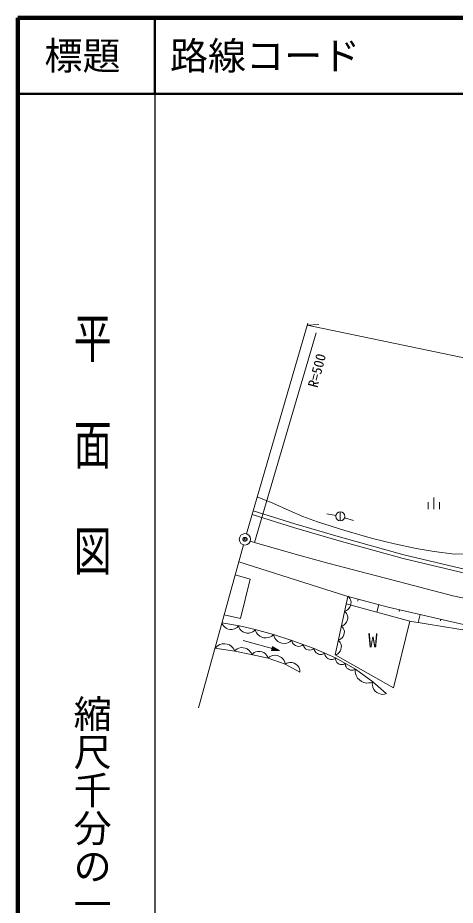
# Model space of a CAD drawing. Units: millimetres, scale not verified. Extents: x 40000 to 680000, y 20000 to 380000.
# Drawn here: x 40000 to 97494, y 263340 to 380000 of the extents above; entities that cross this region are included whole.
import ezdxf
from ezdxf.enums import TextEntityAlignment as Align

# ---------------------------------------------------------------- set-up
doc = ezdxf.new("R2010")
doc.units = ezdxf.units.MM
doc.header["$LTSCALE"] = 1000
doc.header["$PDMODE"] = 32
doc.header["$PDSIZE"] = 500
doc.linetypes.add('CHAIN', pattern=[18.5, 12, -1.5, 3.5, -1.5])
for name, color, linetype, lineweight in [('M-BGD', 7, 'Continuous', 13), ('M-BMK', 2, 'CHAIN', 13), ('M-BMK-OTRS', 5, 'Continuous', 13), ('M-BMK-SRVR', 3, 'Continuous', 13), ('M-STR-HTXT', 7, 'Continuous', 13), ('M-TTL', 2, 'Continuous', 140), ('M-TTL-BAND', 7, 'Continuous', 25), ('M-TTL-LINE', 7, 'Continuous', 50)]:
    doc.layers.add(name, color=color, linetype=linetype, lineweight=lineweight)
doc.layers.add('M-OTRS', color=6, linetype='Continuous')
doc.layers.add('M-TTL-TXT', color=7, linetype='Continuous')
doc.styles.add('@ＭＳ ゴシック', font='')
doc.styles.add('ＭＳ ゴシック', font='')
doc.styles.get('@ＭＳ ゴシック').set_extended_font_data('@MS Gothic')
doc.styles.get('ＭＳ ゴシック').set_extended_font_data('MS Gothic')

msp = doc.modelspace()

# ---------------------------------------------------------------- linework, layer by layer
at = {"layer": 'M-BGD'}
for p, q in [((93920, 316316), (93920, 315416)), ((94670, 316916), (94670, 315416)), ((95420, 316316), (95420, 315416)), ((70943, 315190), (76402, 313463)), ((82387, 315052), (82387, 313852)), ((70804, 314710), (76258, 312984)), ((81799, 314570), (80622, 314805)), ((82959, 314271), (84103, 313907)), ((76258, 312984), (82257, 311261)), ((76402, 313463), (82393, 311742)), ((82393, 311742), (90759, 309414)), ((82257, 311261), (90634, 308930)), ((90759, 309414), (99040, 307425)), ((69042, 308493), (83261, 303976)), ((90634, 308930), (98926, 306938)), ((68569, 306779), (70540, 306189)), ((70540, 306189), (69290, 301046)), ((83391, 303941), (81693, 296238)), ((83261, 303976), (88669, 302533)), ((83563, 303793), (83394, 303953)), ((83654, 303650), (83563, 303793)), ((83737, 303468), (83654, 303650)), ((83803, 303207), (83737, 303468)), ((84743, 303580), (84676, 303304)), ((83171, 302944), (91522, 300702)), ((83184, 302074), (83327, 302165)), ((83327, 302165), (83479, 302296)), ((83479, 302296), (83648, 302504)), ((83648, 302504), (83738, 302730)), ((83738, 302730), (83790, 302964)), ((83790, 302964), (83803, 303207)), ((87447, 302859), (87206, 301861)), ((88669, 302533), (99708, 299998)), ((90164, 302190), (90106, 301949)), ((69290, 301046), (67116, 301508)), ((82963, 302000), (83184, 302074)), ((83132, 301840), (82963, 302000)), ((83224, 301697), (83132, 301840)), ((83307, 301515), (83224, 301697)), ((83372, 301254), (83307, 301515)), ((83308, 300777), (83359, 301011)), ((83359, 301011), (83372, 301254)), ((92891, 301564), (92638, 300518)), ((66833, 300483), (69146, 300084)), ((66833, 300483), (66919, 300242)), ((66919, 300242), (67023, 300086)), ((67023, 300086), (67169, 299922)), ((67169, 299922), (67402, 299741)), ((68662, 299757), (68817, 299860)), ((68817, 299860), (68990, 300050)), ((68990, 300050), (69080, 299797)), ((69146, 300084), (71213, 299603)), ((82532, 300047), (82754, 300121)), ((82693, 299895), (82532, 300047)), ((82780, 299759), (82693, 299895)), ((82754, 300121), (82897, 300212)), ((82897, 300212), (83048, 300343)), ((83048, 300343), (83217, 300551)), ((83217, 300551), (83308, 300777)), ((89384, 291912), (91522, 300702)), ((91522, 300702), (108871, 297838)), ((95618, 300937), (95562, 300707)), ((67402, 299741), (67652, 299646)), ((67652, 299646), (67911, 299594)), ((67911, 299594), (68179, 299585)), ((68179, 299585), (68463, 299662)), ((68463, 299662), (68662, 299757)), ((69080, 299797), (69188, 299635)), ((69188, 299635), (69341, 299463)), ((69341, 299463), (69585, 299274)), ((69585, 299274), (69846, 299174)), ((69846, 299174), (70117, 299120)), ((70117, 299120), (70397, 299111)), ((70397, 299111), (70694, 299191)), ((70694, 299191), (70902, 299291)), ((70902, 299291), (71064, 299399)), ((71064, 299399), (71245, 299597)), ((71213, 299603), (73616, 298930)), ((71213, 299603), (71290, 299322)), ((71290, 299322), (71394, 299137)), ((71394, 299137), (71546, 298939)), ((71546, 298939), (71794, 298714)), ((71794, 298714), (72070, 298585)), ((73223, 298625), (73408, 298729)), ((73408, 298729), (73620, 298929)), ((73616, 298930), (76020, 298161)), ((73616, 298930), (73683, 298647)), ((82613, 298472), (82774, 298671)), ((82774, 298671), (82860, 298885)), ((82859, 299586), (82780, 299759)), ((82921, 299339), (82859, 299586)), ((82860, 298885), (82909, 299108)), ((82909, 299108), (82921, 299339)), ((66552, 297601), (66323, 297479)), ((66884, 297708), (66552, 297601)), ((67201, 297712), (66884, 297708)), ((67509, 297664), (67201, 297712)), ((67809, 297565), (67509, 297664)), ((68094, 297364), (67809, 297565)), ((74388, 296838), (69619, 298146)), ((72070, 298585), (72359, 298504)), ((72359, 298504), (72661, 298471)), ((72661, 298471), (72990, 298535)), ((72990, 298535), (73223, 298625)), ((73683, 298647), (73780, 298458)), ((73780, 298458), (73925, 298254)), ((73925, 298254), (74165, 298020)), ((74165, 298020), (74436, 297881)), ((74436, 297881), (74721, 297789)), ((74721, 297789), (75022, 297746)), ((75022, 297746), (75354, 297797)), ((75354, 297797), (75590, 297879)), ((75590, 297879), (75778, 297976)), ((75778, 297976), (75998, 298168)), ((76020, 298161), (78953, 297104)), ((76020, 298161), (76056, 297978)), ((76056, 297978), (76114, 297855)), ((76114, 297855), (76202, 297722)), ((76202, 297722), (76350, 297566)), ((76350, 297566), (76520, 297471)), ((77258, 297443), (77381, 297500)), ((77381, 297500), (77525, 297618)), ((77525, 297618), (77559, 297447)), ((82123, 298191), (82333, 298262)), ((82293, 298031), (82123, 298191)), ((82384, 297888), (82293, 298031)), ((82333, 298262), (82469, 298349)), ((82467, 297706), (82384, 297888)), ((82532, 297446), (82467, 297706)), ((82469, 298349), (82613, 298472)), ((65906, 297122), (68521, 296719)), ((66145, 297348), (65951, 297115)), ((66323, 297479), (66145, 297348)), ((68276, 297178), (68094, 297364)), ((68406, 297000), (68276, 297178)), ((68521, 296719), (68406, 297000)), ((68672, 296922), (68490, 296725)), ((68521, 296719), (70684, 296286)), ((68836, 297029), (68672, 296922)), ((69044, 297127), (68836, 297029)), ((69342, 297205), (69044, 297127)), ((69622, 297194), (69342, 297205)), ((69892, 297138), (69622, 297194)), ((70153, 297036), (69892, 297138)), ((70395, 296845), (70153, 297036)), ((70547, 296672), (70395, 296845)), ((70654, 296509), (70547, 296672)), ((70742, 296255), (70654, 296509)), ((70916, 296444), (70742, 296255)), ((71072, 296546), (70916, 296444)), ((71271, 296639), (71072, 296546)), ((71557, 296714), (71271, 296639)), ((71824, 296704), (71557, 296714)), ((72083, 296650), (71824, 296704)), ((72332, 296553), (72083, 296650)), ((72564, 296369), (72332, 296553)), ((72709, 296204), (72564, 296369)), ((73350, 296833), (73498, 297373)), ((74388, 296838), (73350, 296833)), ((73410, 296899), (73515, 297285)), ((74118, 296912), (73410, 296899)), ((73469, 296966), (73533, 297197)), ((73964, 296955), (73469, 296966)), ((73498, 297373), (74388, 296838)), ((73515, 297285), (74118, 296912)), ((73529, 297032), (73550, 297109)), ((73733, 297018), (73529, 297032)), ((73533, 297197), (73964, 296955)), ((73550, 297109), (73733, 297018)), ((76520, 297471), (76700, 297406)), ((76700, 297406), (76892, 297371)), ((76892, 297371), (77105, 297396)), ((77105, 297396), (77258, 297443)), ((77559, 297447), (77613, 297332)), ((77613, 297332), (77695, 297206)), ((77695, 297206), (77834, 297060)), ((77834, 297060), (77993, 296971)), ((77993, 296971), (78163, 296910)), ((78163, 296910), (78342, 296877)), ((78342, 296877), (78542, 296901)), ((78542, 296901), (78685, 296945)), ((78685, 296945), (78801, 296999)), ((78801, 296999), (78936, 297110)), ((78953, 297104), (81741, 295854)), ((78953, 297104), (78973, 296930)), ((78973, 296930), (79019, 296811)), ((79019, 296811), (79091, 296680)), ((79091, 296680), (79219, 296524)), ((79219, 296524), (79371, 296423)), ((79371, 296423), (79535, 296349)), ((79535, 296349), (79712, 296303)), ((79913, 296312), (80059, 296345)), ((80059, 296345), (80178, 296390)), ((80178, 296390), (80321, 296490)), ((80321, 296490), (80343, 296305)), ((81914, 296312), (82057, 296404)), ((82057, 296404), (82208, 296534)), ((82208, 296534), (82377, 296743)), ((82377, 296743), (82468, 296968)), ((82468, 296968), (82520, 297203)), ((82520, 297203), (82532, 297446)), ((70684, 296286), (72895, 295806)), ((72811, 296048), (72709, 296204)), ((72895, 295806), (72811, 296048)), ((73096, 295991), (72883, 295810)), ((72895, 295806), (75155, 295036)), ((73279, 296081), (73096, 295991)), ((73507, 296155), (73279, 296081)), ((73826, 296199), (73507, 296155)), ((74115, 296151), (73826, 296199)), ((74387, 296058), (74115, 296151)), ((74644, 295920), (74387, 296058)), ((74871, 295691), (74644, 295920)), ((75006, 295493), (74871, 295691)), ((75096, 295310), (75006, 295493)), ((75155, 295036), (75096, 295310)), ((75372, 295168), (75150, 295039)), ((75551, 295220), (75372, 295168)), ((75769, 295251), (75551, 295220)), ((76064, 295240), (75769, 295251)), ((76316, 295151), (76064, 295240)), ((76548, 295024), (76316, 295151)), ((79712, 296303), (79913, 296312)), ((80343, 296305), (80392, 296178)), ((80392, 296178), (80469, 296038)), ((80469, 296038), (80605, 295872)), ((80605, 295872), (80767, 295764)), ((80767, 295764), (80943, 295686)), ((80943, 295686), (81131, 295636)), ((81131, 295636), (81345, 295645)), ((81345, 295645), (81501, 295680)), ((81501, 295680), (81628, 295729)), ((81628, 295729), (81781, 295836)), ((81693, 296238), (81914, 296312)), ((81693, 296238), (89384, 291912)), ((81741, 295854), (84385, 294363)), ((81741, 295854), (81746, 295679)), ((81746, 295679), (81780, 295556)), ((81780, 295556), (81840, 295419)), ((81840, 295419), (81953, 295252)), ((81953, 295252), (82095, 295138)), ((75155, 295036), (77078, 293979)), ((76758, 294858), (76548, 295024)), ((76925, 294615), (76758, 294858)), ((77016, 294415), (76925, 294615)), ((77068, 294235), (77016, 294415)), ((77078, 293979), (77068, 294235)), ((82095, 295138), (82252, 295049)), ((82252, 295049), (82423, 294987)), ((82423, 294987), (82624, 294977)), ((82624, 294977), (82773, 294997)), ((82773, 294997), (82895, 295031)), ((82895, 295031), (83047, 295117)), ((83047, 295117), (83052, 294942)), ((83052, 294942), (83086, 294820)), ((83086, 294820), (83147, 294682)), ((83147, 294682), (83259, 294516)), ((83259, 294516), (83401, 294401)), ((83401, 294401), (83558, 294313)), ((83558, 294313), (83730, 294250)), ((83730, 294250), (83931, 294241)), ((83931, 294241), (84080, 294260)), ((84080, 294260), (84202, 294294)), ((84202, 294294), (84354, 294381)), ((84385, 294363), (84357, 294038)), ((84357, 294038), (84394, 293804)), ((84385, 294363), (86644, 292729)), ((84394, 293804), (84477, 293536)), ((84477, 293536), (84651, 293203)), ((84651, 293203), (84891, 292961)), ((84891, 292961), (85163, 292764)), ((85163, 292764), (85468, 292612)), ((85468, 292612), (85839, 292551)), ((85839, 292551), (86119, 292556)), ((86119, 292556), (86353, 292594)), ((86353, 292594), (86653, 292722)), ((86644, 292729), (86596, 292453)), ((86596, 292453), (86611, 292250)), ((86611, 292250), (86662, 292016)), ((86644, 292729), (88423, 291191)), ((86662, 292016), (86785, 291718)), ((86785, 291718), (86972, 291494)), ((86972, 291494), (87190, 291305)), ((87190, 291305), (87439, 291153)), ((87439, 291153), (87751, 291074)), ((87751, 291074), (87990, 291057)), ((87990, 291057), (88194, 291072)), ((88194, 291072), (88459, 291159))]:
    msp.add_line(p, q, dxfattribs=at)
msp.add_lwpolyline([(71475, 317022), (73520, 316210), (75670, 315241), (77472, 314451), (79384, 313734), (82963, 312608), (86623, 311565), (89520, 310850), (92365, 310251), (94739, 309825), (97394, 309468), (99394, 309536), (101413, 309711), (103013, 309924), (104976, 310307), (108255, 311132), (111429, 311824), (112840, 312070), (114391, 312451), (119080, 314553)], dxfattribs=at)
msp.add_circle((82387, 314452), 600, dxfattribs=at)
at = {"layer": 'M-BMK'}
for p, q in [((70566, 311202), (71119, 311015)), ((71119, 311015), (76465, 309484)), ((76465, 309484), (80772, 308315)), ((80772, 308315), (89326, 306084)), ((89326, 306084), (97199, 304032)), ((97199, 304032), (107565, 301769))]:
    msp.add_line(p, q, dxfattribs=at)
at = {"layer": 'M-BMK-OTRS'}
for p, q in [((70064, 312163), (78109, 339874)), ((69656, 310719), (63743, 289278))]:
    msp.add_line(p, q, dxfattribs=at)
at = {"layer": 'M-BMK-SRVR'}
for radius in [750, 30]:
    msp.add_circle((69855, 311442), radius, dxfattribs=at)
at = {"layer": 'M-OTRS'}
msp.add_point((69855, 311442), dxfattribs=at)
at = {"layer": 'M-STR-HTXT'}
for p, q in [((78024, 339581), (79578, 339687)), ((78024, 339581), (136664, 327381)), ((71119, 311015), (79197, 338600))]:
    msp.add_line(p, q, dxfattribs=at)
at = {"layer": 'M-TTL'}
for p, q in [((40000, 380000), (40000, 20000)), ((680000, 380000), (40000, 380000))]:
    msp.add_line(p, q, dxfattribs=at)
at = {"layer": 'M-TTL-BAND'}
msp.add_line((58000, 370000), (58000, 20000), dxfattribs=at)
at = {"layer": 'M-TTL-LINE'}
for p, q in [((58000, 380000), (58000, 370000)), ((40000, 370000), (680000, 370000))]:
    msp.add_line(p, q, dxfattribs=at)

# ---------------------------------------------------------------- texts
at = {"layer": 'M-BGD', "style": 'ＭＳ ゴシック'}
msp.add_text('W', height=1833, dxfattribs=at).set_placement((86047, 296714), align=Align.BOTTOM_LEFT)
at = {"layer": 'M-STR-HTXT', "style": 'ＭＳ ゴシック'}
msp.add_text('R=500', height=1320, rotation=75.2, dxfattribs=at).set_placement((79767, 331190), align=Align.BOTTOM_LEFT)
at = {"layer": 'M-TTL-BAND', "style": '@ＭＳ ゴシック', "width": 1.4}
msp.add_text('平  面  図', height=3666, rotation=270, dxfattribs=at).set_placement((49777, 306475), align=Align.MIDDLE_RIGHT)
at = {"layer": 'M-TTL-BAND', "style": '@ＭＳ ゴシック'}
msp.add_text('縮尺千分の一', height=3666, rotation=270, dxfattribs=at).set_placement((49777, 261030), align=Align.MIDDLE_RIGHT)
at = {"layer": 'M-TTL-TXT', "style": 'ＭＳ ゴシック'}
msp.add_text('標題', height=3666, dxfattribs=at).set_placement((48500, 375000), align=Align.MIDDLE_CENTER)
msp.add_text('路線コード', height=3666, dxfattribs=at).set_placement((60000, 375000), align=Align.MIDDLE_LEFT)

doc.saveas('drawing.dxf')
